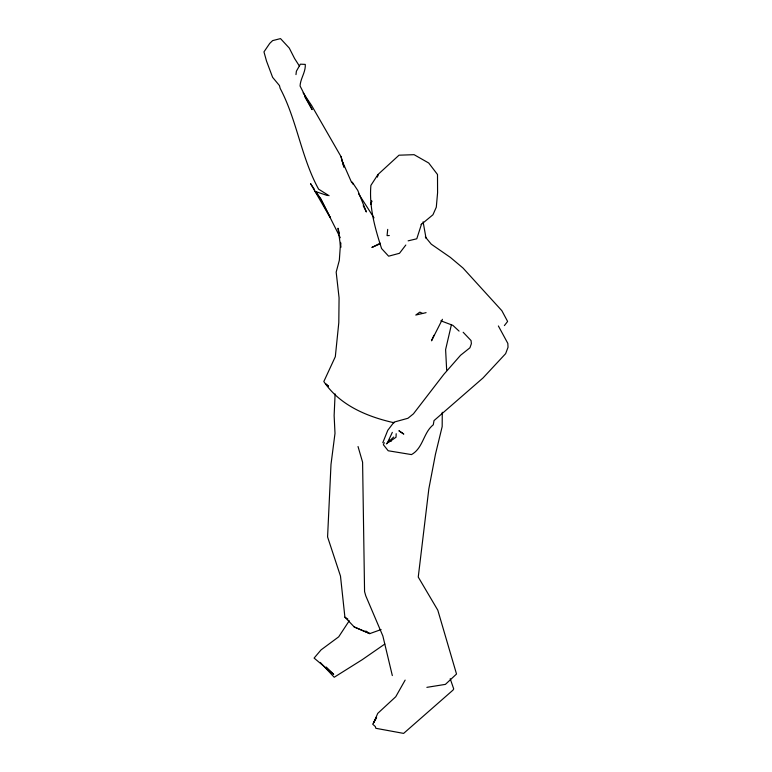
<?xml version="1.0" encoding="UTF-8"?>
<svg xmlns="http://www.w3.org/2000/svg" width="772" height="772" viewBox="0 0 772 772"><rect width="100%" height="100%" fill="white"/><g stroke="black" fill="none" stroke-linecap="round" stroke-linejoin="round"><path stroke-width="1.16" d="M442.269 412.248L442.173 426.588L435.447 454.312L428.846 488.83L418.25 577.06L437.811 610.218L456.522 674.024L445.405 684.378L426.868 687.35M340.78 243.132L340.722 247.455L338.001 228.222L339.419 233.52M335.106 393.923L334.131 415.548L335 433.353L330.995 464.435L327.579 536.936L340.481 576.066L344.901 617.166L347.882 619.134M396.181 433.719L396.017 437.251L389.059 442.067M340.577 242.398L339.323 260.338L336.177 272.111L339.072 297.818L338.802 322.638L335.318 356.703L323.825 381.542C339.776 405.319 367.115 416.706 394.106 422.767M387.718 229.38L387.062 235.624L389.31 235.537M295.975 74.614L296.39 71.188L300.395 64.172L305.278 64.394C305.76 72.24 300.453 78.368 300.067 85.981L312.129 109.614L304.496 96.268M451.379 324.829L445.608 349.591L446.66 369.942M382.796 442.703L387.785 430.303L394.058 422.101L407.925 418.279L413.416 413.85L443.794 374.401L460.566 355.265L469.945 347.776L471.374 343.665L471.055 340.568L463.161 332.259M442.433 319.29L431.5 340.809L433.951 335.309M392.33 432.359L387.042 443.63L389.484 440.494M384.311 442.665L383.356 444.701L388.191 450.761L411.486 454.592C423.317 447.992 423.268 432.696 433.275 424.803L434.018 420.605L483.031 377.952L505.65 353.634L508.034 347.255L507.831 343.405L498.374 325.967M405.146 680.103L395.747 696.74L377.749 713.367L373.629 722.804L376.572 717.42L372.693 724.184L375.317 726.558L375.829 728.295L403.621 733.4L452.981 690.12L453.704 688.913L450.201 678.694M349.282 620.717L338.705 636.823L321.055 649.889L314.098 658.091L333.697 674.39L326.247 667.047M405.811 245.033L399.481 253.293L388.625 256.188L381.59 248.555C374.951 228.174 369.045 207.06 370.888 185.396L377.942 174.54L399.018 155.191L414.091 154.68L428.73 163.017L437.502 174.511L437.579 192.807L436.296 207.195L432.957 214.761L421.165 224.517L421.502 224.141L416.783 238.789L408.137 240.845M504.377 325.581L507.619 321.461L501.858 310.701L463.017 268.038L450.385 257.414L431.258 244.174L425.314 236.927M386.357 443.9L393.643 437.058M384.813 644.051L362.193 659.713L334.218 677.256L320.293 662.434M380.278 243.151L371.872 247.465L380.374 243.701M381.098 629.556L369.778 633.619L354.232 626.97L344.901 617.185M426.086 312.65L415.78 315.053L419.852 312.11L422.593 313.461M327.376 195.538L315.005 191.34L320.891 199.147L330.146 217.202M440.86 320.814L452.865 325.35L459.07 331.111M354.232 626.97L369.778 633.638L365.793 630.985M389.223 440.175L391.23 441.227M329.084 195.731L318.604 189.169C301.186 157.449 296.94 119.95 280.168 88.384L279.464 85.576L272.613 77.335L266.514 61.075L263.966 51.878L269.737 43.396L272.622 40.617L280.516 38.6L289.278 48.076L294.595 58.518L299.304 65.9M398.95 430.834L403.795 434.086L399.172 430.911M328.322 386L325.523 383.79L328.235 386.058M303.107 92.823L311.541 105.368L341.021 156.629L343.878 166.955L341.021 156.629M314.426 189.43L310.537 183.601L330.02 217.279M315.719 191.369L320.891 199.147L340.288 237.766M358.681 193.936L374.005 217.858M363.207 205.728L366.382 211.962L357.774 190.433L352.186 182.076L352.852 184.083M342.285 161.251L351.694 182.665M358.025 446.525L362.589 462.187L364.567 591.603L365.783 595.859L382.864 635.983L392.321 675.568M423.095 221.796L426.048 238.268M371.737 201.077L370.956 204.532L371.766 201.067M377.942 174.54L377.411 176.846L377.942 174.54"/></g></svg>
